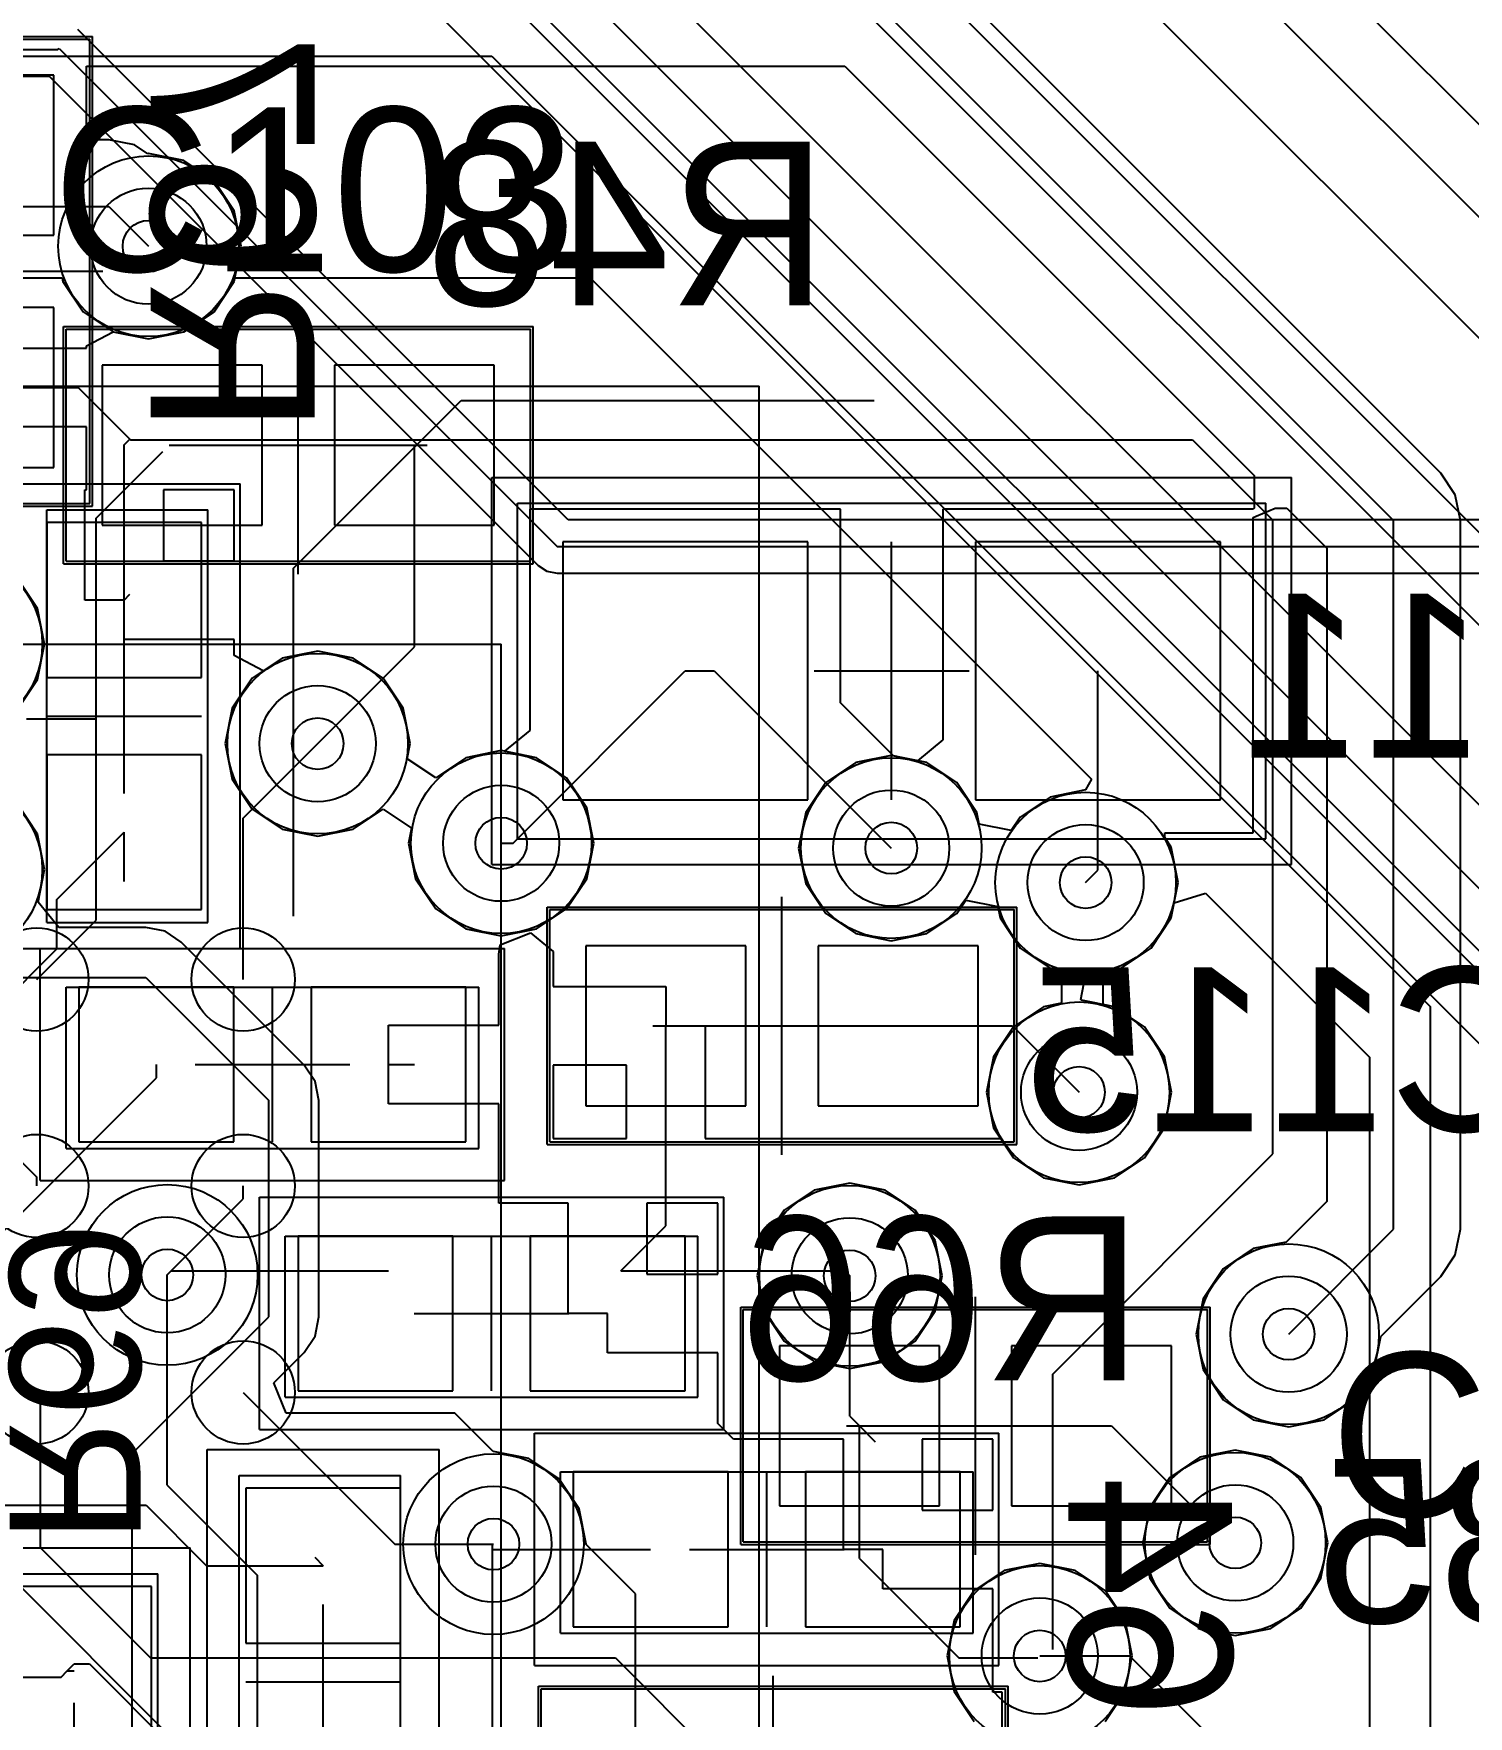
# Model space of a CAD drawing. Extents: x 28 to 300, y 18 to 330.
# Drawn here: x 184.2 to 189.77, y 174.99 to 181.52 of the extents above; entities that cross this region are included whole.
import ezdxf

# ---------------------------------------------------------------- set-up
doc = ezdxf.new("R2010")
doc.units = 0
for name, color, linetype in [('BOTTOMLAYER', 5, 'CONTINUOUS'), ('BOTTOMOVERLAY', 54, 'CONTINUOUS'), ('BOTTOMPASTE', 16, 'CONTINUOUS'), ('BOTTOMSOLDER', 6, 'CONTINUOUS'), ('DRILLDRAWING', 1, 'CONTINUOUS'), ('INTERNALPLANE1', 76, 'CONTINUOUS'), ('INTERNALPLANE6', 136, 'CONTINUOUS'), ('MECHANICAL14', 56, 'CONTINUOUS'), ('MECHANICAL15', 56, 'CONTINUOUS'), ('MECHANICAL16', 56, 'CONTINUOUS'), ('MIDLAYER1', 16, 'CONTINUOUS'), ('MIDLAYER3', 90, 'CONTINUOUS'), ('MULTILAYER', 9, 'CONTINUOUS'), ('TOPLAYER', 1, 'CONTINUOUS'), ('TOPOVERLAY', 2, 'CONTINUOUS'), ('TOPPASTE', 8, 'CONTINUOUS'), ('TOPSOLDER', 216, 'CONTINUOUS'), ('VIAHOLELAYER', 16, 'CONTINUOUS')]:
    doc.layers.add(name, color=color, linetype=linetype)

msp = doc.modelspace()

# ---------------------------------------------------------------- linework, layer by layer
at = {"layer": 'BOTTOMLAYER'}
for p, q in [((187.2409, 182.9003), (192.574, 177.5672)), ((189.6585, 179.8119), (187.6392, 181.8312)), ((187.456, 181.6481), (189.4754, 179.6287)), ((184.2822, 181.354), (183.6622, 181.354)), ((184.2822, 180.734), (184.2822, 181.354)), ((184.4092, 181.1042), (184.4092, 181.3891)), ((184.4092, 181.3891), (187.3488, 181.3891)), ((187.3488, 181.3891), (188.9351, 179.8027)), ((184.4954, 181.1042), (184.4092, 181.1042)), ((184.5945, 181.0845), (184.4954, 181.1042)), ((184.6465, 181.0497), (184.5945, 181.0845)), ((184.6492, 181.0503), (184.6465, 181.0497)), ((184.7865, 181.023), (184.6492, 181.0503)), ((184.903, 180.9452), (184.7865, 181.023)), ((184.9808, 180.8287), (184.903, 180.9452)), ((183.9796, 180.8452), (184.4954, 180.8452)), ((184.4954, 180.8452), (184.6492, 180.6914)), ((185.0081, 180.6914), (184.9808, 180.8287)), ((183.6622, 180.734), (184.2822, 180.734)), ((184.9808, 180.5541), (185.0081, 180.6914)), ((184.903, 180.4376), (184.9808, 180.5541)), ((184.2822, 180.454), (183.6622, 180.454)), ((184.2822, 179.834), (184.2822, 180.454)), ((184.7865, 180.3598), (184.903, 180.4376)), ((184.4092, 180.305), (184.5119, 180.3598)), ((184.5119, 180.3598), (184.6492, 180.3325)), ((184.6492, 180.3325), (184.7865, 180.3598)), ((183.9719, 180.2964), (184.4092, 180.2964)), ((184.4092, 180.2964), (184.4092, 180.305)), ((183.9722, 180.144), (184.3765, 180.144)), ((184.3765, 180.144), (184.5767, 179.9438)), ((184.4092, 179.9916), (183.9719, 179.9916)), ((184.4092, 179.7473), (184.4092, 179.9916)), ((184.5546, 179.9216), (184.5767, 179.9438)), ((184.5546, 179.3202), (184.5546, 179.9216)), ((184.5767, 179.9438), (184.5793, 179.9412)), ((184.5793, 179.9412), (188.696, 179.9412)), ((188.696, 179.9412), (189.0078, 179.6294)), ((183.6622, 179.834), (184.2822, 179.834)), ((188.9351, 179.8027), (188.9351, 179.6758)), ((189.7147, 179.7278), (189.6585, 179.8119)), ((189.6585, 179.8119), (189.6585, 179.8119)), ((189.6585, 179.8119), (189.6585, 179.8119)), ((189.6585, 179.8119), (189.6585, 179.8119)), ((189.6585, 179.8119), (189.6585, 179.8119)), ((189.6585, 179.8119), (189.6585, 179.8119)), ((184.4022, 179.3199), (184.4022, 179.7473)), ((184.4022, 179.7473), (184.4092, 179.7473)), ((184.9816, 179.7472), (184.707, 179.7472)), ((184.707, 179.7472), (184.707, 179.4726)), ((184.9816, 179.4726), (184.9816, 179.7472)), ((189.7344, 179.6287), (189.7147, 179.7278)), ((187.3316, 179.6722), (186.1276, 179.6722)), ((186.1276, 179.6722), (186.1276, 178.8144)), ((187.3316, 178.9216), (187.3316, 179.6722)), ((188.9184, 179.6722), (187.7276, 179.6722)), ((187.7276, 179.6722), (187.7276, 178.7781)), ((188.9316, 179.6722), (188.9184, 179.6722)), ((188.9184, 179.6722), (188.9184, 179.6722)), ((188.9351, 179.6758), (188.9316, 179.6722)), ((188.9316, 179.6722), (188.9316, 179.6722)), ((188.9316, 179.6722), (188.9316, 179.6722)), ((188.9316, 179.6722), (188.9316, 179.6722)), ((188.9316, 179.6722), (188.9316, 179.6722)), ((188.9316, 179.6722), (188.9316, 179.6722)), ((188.9316, 179.6722), (188.9316, 179.6722)), ((188.9429, 179.645), (189.017, 179.6757)), ((189.017, 179.6757), (189.0621, 179.6757)), ((189.0621, 179.6757), (189.2164, 179.5215)), ((184.8546, 179.6202), (184.2546, 179.6202)), ((184.2546, 179.6202), (184.2546, 179.0202)), ((184.8546, 179.0202), (184.8546, 179.6202)), ((188.9316, 179.6404), (188.9429, 179.645)), ((188.9316, 178.4182), (188.9316, 179.6404)), ((188.9429, 179.645), (188.9429, 179.645)), ((189.0078, 177.1734), (189.0078, 179.6294)), ((189.4754, 177.5926), (189.4754, 179.6287)), ((189.7344, 177.5926), (189.7344, 179.6287)), ((187.2046, 179.5452), (186.2546, 179.5452)), ((186.2546, 179.5452), (186.2546, 178.5452)), ((187.2046, 178.5452), (187.2046, 179.5452)), ((188.8046, 179.5452), (187.8546, 179.5452)), ((187.8546, 179.5452), (187.8546, 178.5452)), ((188.8046, 178.5452), (188.8046, 179.5452)), ((184.707, 179.4726), (184.9816, 179.4726)), ((189.2164, 179.5215), (189.2164, 177.5936)), ((184.5546, 179.3202), (184.5767, 179.3423)), ((184.5543, 179.3199), (184.4022, 179.3199)), ((184.5543, 179.1678), (184.5543, 179.3199)), ((184.9816, 179.1678), (184.5543, 179.1678)), ((184.9816, 179.1055), (184.9816, 179.1678)), ((185.0936, 179.0457), (184.9816, 179.1055)), ((185.1676, 179.0951), (185.0936, 179.0457)), ((185.3049, 179.1224), (185.1676, 179.0951)), ((185.4422, 179.0951), (185.3049, 179.1224)), ((185.5587, 179.0173), (185.4422, 179.0951)), ((184.2546, 179.0202), (184.8546, 179.0202)), ((185.6365, 178.9008), (185.5587, 179.0173)), ((186.062, 178.3776), (186.7296, 179.0452)), ((186.7296, 179.0452), (186.8418, 179.0452)), ((186.8418, 179.0452), (187.5282, 178.3588)), ((188.3296, 178.2732), (188.3296, 179.0452)), ((185.6638, 178.7635), (185.6365, 178.9008)), ((187.5374, 178.7159), (187.3316, 178.9216)), ((186.1276, 178.8144), (186.0294, 178.7339)), ((185.6522, 178.705), (185.6638, 178.7635)), ((187.7276, 178.7781), (187.6294, 178.6976)), ((184.8546, 178.7202), (184.2546, 178.7202)), ((184.2546, 178.7202), (184.2546, 178.1202)), ((184.8546, 178.1202), (184.8546, 178.7202)), ((185.7624, 178.6314), (185.6522, 178.705)), ((185.8789, 178.7092), (185.7624, 178.6314)), ((186.0162, 178.7365), (185.8789, 178.7092)), ((186.0294, 178.7339), (186.0162, 178.7365)), ((187.6294, 178.6976), (187.5374, 178.7159)), ((186.2546, 178.5452), (187.2046, 178.5452)), ((187.8546, 178.5452), (188.8046, 178.5452)), ((184.2943, 178.1599), (184.5546, 178.4202)), ((184.5546, 178.2287), (184.5546, 178.4202)), ((188.5886, 178.3994), (188.5886, 178.4182)), ((188.5886, 178.4182), (188.9316, 178.4182)), ((186.0162, 178.3776), (186.062, 178.3776)), ((188.6132, 178.3625), (188.5886, 178.3994)), ((188.6405, 178.2252), (188.6132, 178.3625)), ((188.2816, 178.2252), (188.3296, 178.2732)), ((188.6132, 178.0879), (188.6405, 178.2252)), ((184.2943, 177.9683), (184.2943, 178.1599)), ((184.2546, 178.1202), (184.8546, 178.1202)), ((184.2943, 177.9683), (184.2943, 178.0967)), ((186.0116, 177.9842), (186.1297, 178.0308)), ((186.1297, 178.0308), (186.2176, 177.9587)), ((188.5354, 177.9714), (188.6132, 178.0879)), ((183.8366, 177.5107), (184.2943, 177.9683)), ((186.0066, 177.9472), (186.0116, 177.9842)), ((186.9646, 177.9802), (186.3446, 177.9802)), ((186.3446, 177.9802), (186.3446, 177.3602)), ((186.9646, 177.3602), (186.9646, 177.9802)), ((187.8646, 177.9802), (187.2446, 177.9802)), ((187.2446, 177.9802), (187.2446, 177.3602)), ((187.8646, 177.3602), (187.8646, 177.9802)), ((188.4189, 177.8936), (188.5354, 177.9714)), ((186.0066, 177.6726), (186.0066, 177.9472)), ((186.0066, 177.9472), (186.0066, 177.9472)), ((186.0066, 177.9472), (186.0066, 177.9472)), ((186.2176, 177.9587), (186.2176, 177.8226)), ((188.2628, 177.772), (188.2816, 177.8663)), ((188.2816, 177.8663), (188.4189, 177.8936)), ((184.3796, 177.8202), (184.3796, 177.2202)), ((184.9796, 177.8202), (184.3796, 177.8202)), ((184.9796, 177.2202), (184.9796, 177.8202)), ((185.2796, 177.8202), (185.2796, 177.2202)), ((185.8796, 177.8202), (185.2796, 177.8202)), ((185.8796, 177.2202), (185.8796, 177.8202)), ((186.2176, 177.8226), (186.6549, 177.8226)), ((186.6549, 177.8226), (186.6549, 177.6705)), ((188.2654, 177.7695), (188.2628, 177.772)), ((188.3935, 177.744), (188.2654, 177.7695)), ((188.51, 177.6662), (188.3935, 177.744)), ((185.5793, 177.3678), (185.5793, 177.6726)), ((185.5793, 177.6726), (186.0066, 177.6726)), ((186.6546, 176.8952), (186.6546, 177.6702)), ((186.6549, 177.6705), (186.807, 177.6705)), ((186.807, 177.6705), (186.807, 177.2332)), ((187.5546, 177.6702), (187.9984, 177.6702)), ((187.9984, 177.6702), (188.2562, 177.4124)), ((188.5878, 177.5497), (188.51, 177.6662)), ((189.2164, 177.5936), (189.2162, 177.5926)), ((189.2162, 177.5926), (189.2162, 176.9887)), ((189.4752, 176.8814), (189.4752, 177.5926)), ((189.7342, 177.5916), (189.7344, 177.5926)), ((189.7342, 176.8814), (189.7342, 177.5916)), ((184.6796, 177.468), (184.6796, 177.5202)), ((185.5796, 177.5202), (185.6796, 177.5202)), ((186.5022, 177.5178), (186.2176, 177.5178)), ((186.2176, 177.5178), (186.2176, 177.2332)), ((186.5022, 177.2332), (186.5022, 177.5178)), ((188.6151, 177.4124), (188.5878, 177.5497)), ((183.8112, 176.5996), (184.6796, 177.468)), ((188.5878, 177.2751), (188.6151, 177.4124)), ((186.0066, 177.3678), (185.5793, 177.3678)), ((186.0066, 177.0932), (186.0066, 177.3678)), ((186.3446, 177.3602), (186.9646, 177.3602)), ((187.2446, 177.3602), (187.8646, 177.3602)), ((188.51, 177.1586), (188.5878, 177.2751)), ((184.3796, 177.2202), (184.9796, 177.2202)), ((185.2796, 177.2202), (185.8796, 177.2202)), ((186.2176, 177.2332), (186.5022, 177.2332)), ((186.807, 177.2332), (187.0916, 177.2332)), ((187.0916, 177.2332), (187.0916, 177.2332)), ((187.0916, 177.2332), (187.0916, 177.2332)), ((187.0916, 177.2332), (187.0916, 177.2332)), ((187.0916, 177.2332), (187.1176, 177.2332)), ((187.1176, 177.2332), (187.1176, 177.2332)), ((187.1176, 177.2332), (187.9526, 177.2332)), ((187.9526, 177.2332), (188.0024, 177.1586)), ((188.0024, 177.1586), (188.1189, 177.0808)), ((188.1546, 176.3202), (189.0078, 177.1734)), ((188.3935, 177.0808), (188.51, 177.1586)), ((186.0066, 176.9824), (186.0066, 177.0932)), ((186.0066, 177.0932), (186.0066, 177.0932)), ((186.0066, 177.0932), (186.0066, 177.0932)), ((188.1189, 177.0808), (188.2562, 177.0535)), ((188.2562, 177.0535), (188.3935, 177.0808)), ((186.0456, 176.9824), (186.0066, 176.9824)), ((186.2764, 176.9824), (186.0456, 176.9824)), ((186.0456, 176.9824), (186.0456, 176.9824)), ((186.0456, 176.9824), (186.0456, 176.9824)), ((186.0456, 176.9824), (186.0456, 176.9824)), ((186.0456, 176.9824), (186.0456, 176.9824)), ((186.2764, 176.5551), (186.2764, 176.9824)), ((186.8558, 176.9824), (186.5812, 176.9824)), ((186.5812, 176.9824), (186.5812, 176.7078)), ((186.8558, 176.7078), (186.8558, 176.9824)), ((189.2162, 176.9887), (189.0596, 176.8321)), ((185.2288, 176.8554), (185.2288, 176.2554)), ((185.8288, 176.8554), (185.2288, 176.8554)), ((185.8288, 176.2554), (185.8288, 176.8554)), ((186.1288, 176.8554), (186.1288, 176.2554)), ((186.7288, 176.8554), (186.1288, 176.8554)), ((186.4796, 176.7202), (186.6546, 176.8952)), ((186.7288, 176.2554), (186.7288, 176.8554)), ((189.0688, 176.475), (189.4752, 176.8814)), ((189.7145, 176.7823), (189.7342, 176.8814)), ((189.7342, 176.8814), (189.7342, 176.8814)), ((189.7342, 176.8814), (189.7342, 176.8814)), ((189.7342, 176.8814), (189.7342, 176.8814)), ((189.7342, 176.8814), (189.7342, 176.8814)), ((189.7342, 176.8814), (189.7342, 176.8814)), ((189.7342, 176.8814), (189.7342, 176.8814)), ((189.7342, 176.8814), (189.7342, 176.8814)), ((189.7342, 176.8814), (189.7342, 176.8814)), ((189.7342, 176.8814), (189.7342, 176.8814)), ((189.7342, 176.8814), (189.7342, 176.8814)), ((189.7342, 176.8814), (189.7342, 176.8814)), ((189.7342, 176.8814), (189.7342, 176.8814)), ((189.7342, 176.8814), (189.7342, 176.8814)), ((189.7342, 176.8814), (189.7342, 176.8814)), ((189.7342, 176.8814), (189.7342, 176.8814)), ((189.7342, 176.8814), (189.7342, 176.8814)), ((189.7342, 176.8814), (189.7342, 176.8814)), ((189.7342, 176.8814), (189.7342, 176.8814)), ((189.7342, 176.8814), (189.7342, 176.8814)), ((189.7342, 176.8814), (189.7342, 176.8814)), ((189.7342, 176.8814), (189.7342, 176.8814)), ((189.7342, 176.8814), (189.7342, 176.8814)), ((189.7342, 176.8814), (189.7342, 176.8814)), ((189.7342, 176.8814), (189.7342, 176.8814)), ((189.7342, 176.8814), (189.7342, 176.8814)), ((189.7342, 176.8814), (189.7342, 176.8814)), ((189.7342, 176.8814), (189.7342, 176.8814)), ((189.7342, 176.8814), (189.7342, 176.8814)), ((189.7342, 176.8814), (189.7342, 176.8814)), ((189.7342, 176.8814), (189.7342, 176.8814)), ((189.7342, 176.8814), (189.7342, 176.8814)), ((189.7342, 176.8814), (189.7342, 176.8814)), ((189.7342, 176.8814), (189.7342, 176.8814)), ((189.7342, 176.8814), (189.7342, 176.8814)), ((188.9315, 176.8066), (188.815, 176.7288)), ((189.0596, 176.8321), (188.9315, 176.8066)), ((188.815, 176.7288), (188.7372, 176.6123)), ((189.6583, 176.6983), (189.7145, 176.7823)), ((184.7372, 176.7202), (185.5288, 176.7202)), ((185.5288, 176.7202), (185.5796, 176.7202)), ((186.4796, 176.7202), (187.3482, 176.7202)), ((186.5812, 176.7078), (186.8558, 176.7078)), ((187.3482, 176.7202), (187.3672, 176.7012)), ((189.4259, 176.4658), (189.6583, 176.6983)), ((188.7372, 176.6123), (188.7099, 176.475)), ((186.4285, 176.5551), (186.2764, 176.5551)), ((186.4285, 176.403), (186.4285, 176.5551)), ((188.7099, 176.475), (188.7372, 176.3377)), ((189.4004, 176.3377), (189.4259, 176.4658)), ((186.8558, 176.403), (186.4285, 176.403)), ((186.8558, 176.1578), (186.8558, 176.403)), ((188.7372, 176.3377), (188.815, 176.2212)), ((189.3226, 176.2212), (189.4004, 176.3377)), ((188.1546, 175.2534), (188.1546, 176.3202)), ((185.2288, 176.2554), (185.8288, 176.2554)), ((186.1288, 176.2554), (186.7288, 176.2554)), ((188.815, 176.2212), (188.9315, 176.1434)), ((189.2061, 176.1434), (189.3226, 176.2212)), ((186.8558, 176.1284), (186.8558, 176.1578)), ((186.8558, 176.1578), (186.8558, 176.1578)), ((186.8558, 176.1578), (186.8558, 176.1578)), ((186.8558, 176.1578), (186.8558, 176.1578)), ((186.8558, 176.1578), (186.8558, 176.1578)), ((186.8558, 176.1578), (186.8558, 176.1578)), ((188.9315, 176.1434), (189.0688, 176.1161)), ((189.0688, 176.1161), (189.2061, 176.1434)), ((186.9162, 176.068), (186.8558, 176.1284)), ((186.9788, 176.068), (186.9162, 176.068)), ((187.0226, 176.068), (186.9788, 176.068)), ((186.9788, 176.068), (186.9788, 176.068)), ((186.9788, 176.068), (186.9788, 176.068)), ((187.0456, 176.068), (187.0226, 176.068)), ((187.0686, 176.068), (187.0456, 176.068)), ((187.1124, 176.068), (187.0686, 176.068)), ((187.3432, 176.068), (187.1124, 176.068)), ((187.1124, 176.068), (187.1124, 176.068)), ((187.1124, 176.068), (187.1124, 176.068)), ((187.1124, 176.068), (187.1124, 176.068)), ((187.1124, 176.068), (187.1124, 176.068)), ((187.3432, 175.6407), (187.3432, 176.068)), ((187.9226, 176.068), (187.648, 176.068)), ((187.648, 176.068), (187.648, 175.7934)), ((187.9226, 175.7934), (187.9226, 176.068)), ((188.8617, 176.0253), (188.7244, 175.998)), ((188.999, 175.998), (188.8617, 176.0253)), ((186.2956, 175.941), (186.2956, 175.341)), ((186.8956, 175.941), (186.2956, 175.941)), ((186.8956, 175.341), (186.8956, 175.941)), ((187.1956, 175.941), (187.1956, 175.341)), ((187.7956, 175.941), (187.1956, 175.941)), ((187.7956, 175.341), (187.7956, 175.941)), ((188.7244, 175.998), (188.6079, 175.9202)), ((189.1155, 175.9202), (188.999, 175.998)), ((185.626, 175.8779), (185.026, 175.8779)), ((185.026, 175.8779), (185.026, 175.2779)), ((185.626, 175.2779), (185.626, 175.8779)), ((188.6079, 175.9202), (188.5301, 175.8037)), ((189.1933, 175.8037), (189.1155, 175.9202)), ((183.8366, 175.8122), (184.6402, 175.8122)), ((184.6402, 175.8122), (184.8745, 175.5779)), ((187.648, 175.7934), (187.9226, 175.7934)), ((188.5301, 175.8037), (188.5028, 175.6664)), ((189.2206, 175.6664), (189.1933, 175.8037)), ((185.9864, 175.641), (186.5956, 175.641)), ((187.4953, 175.6407), (187.3432, 175.6407)), ((187.4953, 175.4886), (187.4953, 175.6407)), ((188.5028, 175.6664), (188.5301, 175.5291)), ((189.1933, 175.5291), (189.2206, 175.6664)), ((184.8745, 175.5779), (185.326, 175.5779)), ((185.2934, 175.6105), (185.326, 175.5779)), ((184.6608, 175.4969), (184.0608, 175.4969)), ((184.6608, 174.8969), (184.6608, 175.4969)), ((187.9226, 175.4886), (187.4953, 175.4886)), ((187.9226, 175.214), (187.9226, 175.4886)), ((188.5301, 175.5291), (188.6079, 175.4126)), ((189.1155, 175.4126), (189.1933, 175.5291)), ((188.6079, 175.4126), (188.7244, 175.3348)), ((188.999, 175.3348), (189.1155, 175.4126)), ((186.2956, 175.341), (186.8956, 175.341)), ((187.1956, 175.341), (187.7956, 175.341)), ((188.7244, 175.3348), (188.8617, 175.3075)), ((188.8617, 175.3075), (188.999, 175.3348)), ((185.026, 175.2779), (185.626, 175.2779)), ((184.31, 175.1461), (184.3341, 175.1702)), ((184.3341, 175.1702), (184.3608, 175.1969)), ((184.3341, 175.1702), (184.3608, 175.1702)), ((184.3608, 175.1969), (184.42, 175.1969)), ((184.42, 175.1969), (184.743, 174.8739)), ((187.9226, 175.0874), (187.9226, 175.214)), ((187.9226, 175.214), (187.9226, 175.214)), ((183.3956, 175.1461), (184.31, 175.1461)), ((187.958, 175.0874), (187.9226, 175.0874)), ((187.958, 174.2134), (187.958, 175.0874))]:
    msp.add_line(p, q, dxfattribs=at)
for centre in [(184.6492, 180.6914), (185.3049, 178.7635), (186.0162, 178.3776), (187.5282, 178.3588), (188.2816, 178.2252), (188.2562, 177.4124), (184.7219, 176.7049), (187.3672, 176.7012), (189.0688, 176.475), (185.9864, 175.6613), (188.8617, 175.6664), (188.1038, 175.228)]:
    msp.add_circle(centre, 0.225, dxfattribs=at)
at = {"layer": 'BOTTOMOVERLAY'}
for p, q in [((185.2116, 179.4438), (185.8616, 180.0938)), ((185.8616, 180.0938), (187.4616, 180.0938)), ((187.5296, 178.5452), (187.5296, 179.5452)), ((185.2116, 178.0946), (185.2116, 179.4438))]:
    msp.add_line(p, q, dxfattribs=at)
at = {"layer": 'BOTTOMPASTE'}
for p, q in [((184.2822, 181.354), (183.6622, 181.354)), ((184.2822, 180.734), (184.2822, 181.354)), ((183.6622, 180.734), (184.2822, 180.734)), ((184.2822, 180.454), (183.6622, 180.454)), ((184.2822, 179.834), (184.2822, 180.454)), ((183.6622, 179.834), (184.2822, 179.834)), ((184.8546, 179.6202), (184.2546, 179.6202)), ((184.2546, 179.6202), (184.2546, 179.0202)), ((184.8546, 179.0202), (184.8546, 179.6202)), ((187.2046, 179.5452), (186.2546, 179.5452)), ((186.2546, 179.5452), (186.2546, 178.5452)), ((187.2046, 178.5452), (187.2046, 179.5452)), ((188.8046, 179.5452), (187.8546, 179.5452)), ((187.8546, 179.5452), (187.8546, 178.5452)), ((188.8046, 178.5452), (188.8046, 179.5452)), ((184.2546, 179.0202), (184.8546, 179.0202)), ((184.8546, 178.7202), (184.2546, 178.7202)), ((184.2546, 178.7202), (184.2546, 178.1202)), ((184.8546, 178.1202), (184.8546, 178.7202)), ((186.2546, 178.5452), (187.2046, 178.5452)), ((187.8546, 178.5452), (188.8046, 178.5452)), ((184.2546, 178.1202), (184.8546, 178.1202)), ((186.9646, 177.9802), (186.3446, 177.9802)), ((186.3446, 177.9802), (186.3446, 177.3602)), ((186.9646, 177.3602), (186.9646, 177.9802)), ((187.8646, 177.9802), (187.2446, 177.9802)), ((187.2446, 177.9802), (187.2446, 177.3602)), ((187.8646, 177.3602), (187.8646, 177.9802)), ((184.3796, 177.8202), (184.3796, 177.2202)), ((184.9796, 177.8202), (184.3796, 177.8202)), ((184.9796, 177.2202), (184.9796, 177.8202)), ((185.2796, 177.8202), (185.2796, 177.2202)), ((185.8796, 177.8202), (185.2796, 177.8202)), ((185.8796, 177.2202), (185.8796, 177.8202)), ((186.3446, 177.3602), (186.9646, 177.3602)), ((187.2446, 177.3602), (187.8646, 177.3602)), ((184.3796, 177.2202), (184.9796, 177.2202)), ((185.2796, 177.2202), (185.8796, 177.2202)), ((185.2288, 176.8554), (185.2288, 176.2554)), ((185.8288, 176.8554), (185.2288, 176.8554)), ((185.8288, 176.2554), (185.8288, 176.8554)), ((186.1288, 176.8554), (186.1288, 176.2554)), ((186.7288, 176.8554), (186.1288, 176.8554)), ((186.7288, 176.2554), (186.7288, 176.8554)), ((185.2288, 176.2554), (185.8288, 176.2554)), ((186.1288, 176.2554), (186.7288, 176.2554)), ((186.2956, 175.941), (186.2956, 175.341)), ((186.8956, 175.941), (186.2956, 175.941)), ((186.8956, 175.341), (186.8956, 175.941)), ((187.1956, 175.941), (187.1956, 175.341)), ((187.7956, 175.941), (187.1956, 175.941)), ((187.7956, 175.341), (187.7956, 175.941)), ((185.626, 175.8779), (185.026, 175.8779)), ((185.026, 175.8779), (185.026, 175.2779)), ((185.626, 175.2779), (185.626, 175.8779)), ((184.6608, 175.4969), (184.0608, 175.4969)), ((184.6608, 174.8969), (184.6608, 175.4969)), ((186.2956, 175.341), (186.8956, 175.341)), ((187.1956, 175.341), (187.7956, 175.341)), ((185.026, 175.2779), (185.626, 175.2779))]:
    msp.add_line(p, q, dxfattribs=at)
at = {"layer": 'BOTTOMSOLDER'}
for p, q in [((184.2822, 181.354), (183.6622, 181.354)), ((184.2822, 180.734), (184.2822, 181.354)), ((183.6622, 180.734), (184.2822, 180.734)), ((184.2822, 180.454), (183.6622, 180.454)), ((184.2822, 179.834), (184.2822, 180.454)), ((183.6622, 179.834), (184.2822, 179.834)), ((184.8546, 179.6202), (184.2546, 179.6202)), ((184.2546, 179.6202), (184.2546, 179.0202)), ((184.8546, 179.0202), (184.8546, 179.6202)), ((187.2046, 179.5452), (186.2546, 179.5452)), ((186.2546, 179.5452), (186.2546, 178.5452)), ((187.2046, 178.5452), (187.2046, 179.5452)), ((188.8046, 179.5452), (187.8546, 179.5452)), ((187.8546, 179.5452), (187.8546, 178.5452)), ((188.8046, 178.5452), (188.8046, 179.5452)), ((184.2546, 179.0202), (184.8546, 179.0202)), ((184.8546, 178.7202), (184.2546, 178.7202)), ((184.2546, 178.7202), (184.2546, 178.1202)), ((184.8546, 178.1202), (184.8546, 178.7202)), ((186.2546, 178.5452), (187.2046, 178.5452)), ((187.8546, 178.5452), (188.8046, 178.5452)), ((184.2546, 178.1202), (184.8546, 178.1202)), ((186.9646, 177.9802), (186.3446, 177.9802)), ((186.3446, 177.9802), (186.3446, 177.3602)), ((186.9646, 177.3602), (186.9646, 177.9802)), ((187.8646, 177.9802), (187.2446, 177.9802)), ((187.2446, 177.9802), (187.2446, 177.3602)), ((187.8646, 177.3602), (187.8646, 177.9802)), ((184.3796, 177.8202), (184.3796, 177.2202)), ((184.9796, 177.8202), (184.3796, 177.8202)), ((184.9796, 177.2202), (184.9796, 177.8202)), ((185.2796, 177.8202), (185.2796, 177.2202)), ((185.8796, 177.8202), (185.2796, 177.8202)), ((185.8796, 177.2202), (185.8796, 177.8202)), ((186.3446, 177.3602), (186.9646, 177.3602)), ((187.2446, 177.3602), (187.8646, 177.3602)), ((184.3796, 177.2202), (184.9796, 177.2202)), ((185.2796, 177.2202), (185.8796, 177.2202)), ((185.2288, 176.8554), (185.2288, 176.2554)), ((185.8288, 176.8554), (185.2288, 176.8554)), ((185.8288, 176.2554), (185.8288, 176.8554)), ((186.1288, 176.8554), (186.1288, 176.2554)), ((186.7288, 176.8554), (186.1288, 176.8554)), ((186.7288, 176.2554), (186.7288, 176.8554)), ((185.2288, 176.2554), (185.8288, 176.2554)), ((186.1288, 176.2554), (186.7288, 176.2554)), ((186.2956, 175.941), (186.2956, 175.341)), ((186.8956, 175.941), (186.2956, 175.941)), ((186.8956, 175.341), (186.8956, 175.941)), ((187.1956, 175.941), (187.1956, 175.341)), ((187.7956, 175.941), (187.1956, 175.941)), ((187.7956, 175.341), (187.7956, 175.941)), ((185.626, 175.8779), (185.026, 175.8779)), ((185.026, 175.8779), (185.026, 175.2779)), ((185.626, 175.2779), (185.626, 175.8779)), ((184.6608, 175.4969), (184.0608, 175.4969)), ((184.6608, 174.8969), (184.6608, 175.4969)), ((186.2956, 175.341), (186.8956, 175.341)), ((187.1956, 175.341), (187.7956, 175.341)), ((185.026, 175.2779), (185.626, 175.2779))]:
    msp.add_line(p, q, dxfattribs=at)
at = {"layer": 'DRILLDRAWING'}
for centre in [(184.6492, 180.6914), (185.3049, 178.7635), (186.0162, 178.3776), (187.5282, 178.3588), (188.2816, 178.2252), (188.2562, 177.4124), (184.7219, 176.7049), (187.3672, 176.7012), (189.0688, 176.475), (185.9864, 175.6613), (188.8617, 175.6664), (188.1038, 175.228)]:
    msp.add_circle(centre, 0.1, dxfattribs=at)
at = {"layer": 'INTERNALPLANE1'}
for p, q in [((186.2757, 179.6308), (184.3757, 181.5309)), ((169.6632, 181.4534), (184.2982, 181.4534)), ((184.2982, 181.4534), (184.3024, 181.4576)), ((184.3024, 181.4576), (186.2328, 179.5272)), ((169.7061, 181.3498), (184.2637, 181.3498)), ((184.2637, 181.3498), (186.1595, 179.454)), ((192.0551, 179.6308), (186.2757, 179.6308)), ((186.2328, 179.5272), (192.0956, 179.5272)), ((186.1595, 179.454), (186.1595, 179.4539)), ((186.1595, 179.4539), (186.1932, 179.4315)), ((186.1932, 179.4315), (186.2328, 179.4236)), ((186.2328, 179.4236), (192.0956, 179.4236))]:
    msp.add_line(p, q, dxfattribs=at)
for centre in [(184.6492, 180.6914), (185.3049, 178.7635), (183.8874, 178.276), (188.2816, 178.2252), (188.2562, 177.4124), (184.7219, 176.7049), (187.3672, 176.7012), (189.0688, 176.475), (185.9864, 175.6613), (188.8617, 175.6664), (188.1038, 175.228)]:
    msp.add_circle(centre, 0.35, dxfattribs=at)
at = {"layer": 'INTERNALPLANE6'}
for centre in [(183.8874, 179.1494), (186.0162, 178.3776), (187.5282, 178.3588), (184.7219, 176.7049), (187.3672, 176.7012), (189.0688, 176.475), (185.9864, 175.6613), (188.1038, 175.228)]:
    msp.add_circle(centre, 0.35, dxfattribs=at)
at = {"layer": 'MECHANICAL14'}
for p, q in [((183.5222, 181.494), (184.4222, 181.494)), ((184.4222, 179.694), (184.4222, 181.494)), ((184.3296, 179.4702), (184.3296, 180.3702)), ((184.3296, 180.3702), (186.1296, 180.3702)), ((186.1296, 179.4702), (186.1296, 180.3702)), ((183.5222, 179.694), (184.4222, 179.694)), ((184.2546, 178.0702), (184.2546, 179.6702)), ((184.2546, 179.6702), (184.8796, 179.6702)), ((184.8796, 178.0702), (184.8796, 179.6702)), ((186.0796, 179.6952), (188.9796, 179.6952)), ((186.0796, 178.3952), (186.0796, 179.6952)), ((188.9796, 178.3952), (188.9796, 179.6952)), ((184.3296, 179.4702), (186.1296, 179.4702)), ((172.0162, 179.1494), (186.0162, 179.1494)), ((186.0162, 170.1494), (186.0162, 179.1494)), ((186.0796, 178.3952), (188.9796, 178.3952)), ((186.2046, 178.1202), (188.0046, 178.1202)), ((186.2046, 177.2202), (186.2046, 178.1202)), ((188.0046, 177.2202), (188.0046, 178.1202)), ((184.2546, 178.0702), (184.8796, 178.0702)), ((184.3296, 177.1952), (184.3296, 177.8202)), ((184.3296, 177.8202), (185.9296, 177.8202)), ((185.9296, 177.1952), (185.9296, 177.8202)), ((184.3296, 177.1952), (185.9296, 177.1952)), ((186.2046, 177.2202), (188.0046, 177.2202)), ((185.1788, 176.2304), (185.1788, 176.8554)), ((185.1788, 176.8554), (186.7788, 176.8554)), ((186.7788, 176.2304), (186.7788, 176.8554)), ((186.9546, 175.6702), (186.9546, 176.5702)), ((186.9546, 176.5702), (188.7546, 176.5702)), ((188.7546, 175.6702), (188.7546, 176.5702)), ((185.1788, 176.2304), (186.7788, 176.2304)), ((186.2456, 175.316), (186.2456, 175.941)), ((186.2456, 175.941), (187.8456, 175.941)), ((187.8456, 175.316), (187.8456, 175.941)), ((185.001, 175.9279), (185.626, 175.9279)), ((185.001, 174.3279), (185.001, 175.9279)), ((185.626, 174.3279), (185.626, 175.9279)), ((186.9546, 175.6702), (188.7546, 175.6702)), ((184.0608, 175.5469), (184.6858, 175.5469)), ((184.6858, 173.9469), (184.6858, 175.5469)), ((186.2456, 175.316), (187.8456, 175.316)), ((186.171, 175.1004), (187.971, 175.1004)), ((186.171, 174.2004), (186.171, 175.1004)), ((187.971, 174.2004), (187.971, 175.1004))]:
    msp.add_line(p, q, dxfattribs=at)
at = {"layer": 'MECHANICAL15'}
for p, q in [((183.5122, 181.504), (184.4322, 181.504)), ((184.4322, 179.684), (184.4322, 181.504)), ((183.4722, 180.594), (184.4722, 180.594)), ((171.0162, 180.1494), (187.0162, 180.1494)), ((187.0162, 169.1494), (187.0162, 180.1494)), ((184.1046, 179.7702), (185.0046, 179.7702)), ((185.0046, 177.9702), (185.0046, 179.7702)), ((183.5122, 179.684), (184.4322, 179.684)), ((184.5546, 178.5702), (184.5546, 179.1702)), ((184.2546, 178.8702), (184.8546, 178.8702)), ((187.1046, 177.1702), (187.1046, 178.1702)), ((186.1946, 178.1302), (188.0146, 178.1302)), ((186.1946, 177.2102), (186.1946, 178.1302)), ((188.0146, 177.2102), (188.0146, 178.1302)), ((184.1046, 177.9702), (185.0046, 177.9702)), ((184.2296, 177.0702), (184.2296, 177.9702)), ((184.2296, 177.9702), (186.0296, 177.9702)), ((186.0296, 177.0702), (186.0296, 177.9702)), ((185.1296, 177.2202), (185.1296, 177.8202)), ((186.6046, 177.6702), (187.6046, 177.6702)), ((184.8296, 177.5202), (185.4296, 177.5202)), ((186.1946, 177.2102), (188.0146, 177.2102)), ((184.2296, 177.0702), (186.0296, 177.0702)), ((185.0788, 176.1054), (185.0788, 177.0054)), ((185.0788, 177.0054), (186.8788, 177.0054)), ((186.8788, 176.1054), (186.8788, 177.0054)), ((185.9788, 176.2554), (185.9788, 176.8554)), ((187.8546, 175.6202), (187.8546, 176.6202)), ((185.6788, 176.5554), (186.2788, 176.5554)), ((186.9446, 175.6602), (186.9446, 176.5802)), ((186.9446, 176.5802), (188.7646, 176.5802)), ((188.7646, 175.6602), (188.7646, 176.5802)), ((185.0788, 176.1054), (186.8788, 176.1054)), ((186.1456, 175.191), (186.1456, 176.091)), ((186.1456, 176.091), (187.9456, 176.091)), ((187.3546, 176.1202), (188.3546, 176.1202)), ((187.9456, 175.191), (187.9456, 176.091)), ((184.876, 176.0279), (185.776, 176.0279)), ((184.876, 174.2279), (184.876, 176.0279)), ((185.776, 174.2279), (185.776, 176.0279)), ((187.0456, 175.341), (187.0456, 175.941)), ((186.7456, 175.641), (187.3456, 175.641)), ((186.9446, 175.6602), (188.7646, 175.6602)), ((185.326, 174.8279), (185.326, 175.4279)), ((186.1456, 175.191), (187.9456, 175.191)), ((185.026, 175.1279), (185.626, 175.1279))]:
    msp.add_line(p, q, dxfattribs=at)
at = {"layer": 'MECHANICAL16'}
for p, q in [((184.3196, 179.4602), (184.3196, 180.3802)), ((184.3196, 180.3802), (186.1396, 180.3802)), ((185.2296, 179.4202), (185.2296, 180.4202)), ((186.1396, 179.4602), (186.1396, 180.3802)), ((184.7296, 179.9202), (185.7296, 179.9202)), ((185.9796, 178.2952), (185.9796, 179.7952)), ((185.9796, 179.7952), (189.0796, 179.7952)), ((189.0796, 178.2952), (189.0796, 179.7952)), ((184.3196, 179.4602), (186.1396, 179.4602)), ((187.5296, 178.7452), (187.5296, 179.3452)), ((187.2296, 179.0452), (187.8296, 179.0452)), ((185.9796, 178.2952), (189.0796, 178.2952)), ((183.9108, 175.6469), (184.8108, 175.6469)), ((184.8108, 173.8469), (184.8108, 175.6469)), ((186.161, 175.1104), (187.981, 175.1104)), ((186.161, 174.1904), (186.161, 175.1104)), ((187.071, 174.1504), (187.071, 175.1504)), ((187.981, 174.1904), (187.981, 175.1104)), ((184.3608, 174.4469), (184.3608, 175.0469))]:
    msp.add_line(p, q, dxfattribs=at)
at = {"layer": 'MIDLAYER1'}
for p, q in [((187.2968, 183.6727), (192.5523, 178.4172)), ((187.1916, 183.4187), (192.2983, 178.312)), ((186.6311, 182.757), (191.4042, 177.9839)), ((186.5259, 182.503), (191.1502, 177.8787)), ((186.0846, 181.682), (190.4583, 177.3083)), ((169.363, 181.428), (185.9794, 181.428)), ((185.9794, 181.428), (190.2043, 177.2031)), ((182.4114, 180.5688), (184.3147, 180.5688)), ((184.3147, 180.5688), (184.3176, 180.5541)), ((184.9808, 180.5541), (184.9837, 180.5688)), ((184.9837, 180.5688), (186.3616, 180.5688)), ((186.3616, 180.5688), (188.3041, 178.6263)), ((184.3176, 180.5541), (184.3954, 180.4376)), ((184.903, 180.4376), (184.9808, 180.5541)), ((184.3954, 180.4376), (184.5119, 180.3598)), ((184.7865, 180.3598), (184.903, 180.4376)), ((184.5119, 180.3598), (184.6492, 180.3325)), ((184.6492, 180.3325), (184.7865, 180.3598)), ((184.219, 179.2867), (184.1412, 179.4032)), ((184.2463, 179.1494), (184.219, 179.2867)), ((184.219, 179.0121), (184.2463, 179.1494)), ((185.1676, 179.0951), (185.0511, 179.0173)), ((185.3049, 179.1224), (185.1676, 179.0951)), ((185.4422, 179.0951), (185.3049, 179.1224)), ((185.5587, 179.0173), (185.4422, 179.0951)), ((184.1412, 178.8956), (184.219, 179.0121)), ((185.0511, 179.0173), (184.9733, 178.9008)), ((185.6365, 178.9008), (185.5587, 179.0173)), ((184.9733, 178.9008), (184.946, 178.7635)), ((185.6638, 178.7635), (185.6365, 178.9008)), ((184.946, 178.7635), (184.9733, 178.6262)), ((185.6522, 178.705), (185.6638, 178.7635)), ((185.7624, 178.6314), (185.6522, 178.705)), ((185.8789, 178.7092), (185.7624, 178.6314)), ((186.0162, 178.7365), (185.8789, 178.7092)), ((186.1535, 178.7092), (186.0162, 178.7365)), ((186.27, 178.6314), (186.1535, 178.7092)), ((187.3909, 178.6904), (187.2744, 178.6126)), ((187.5282, 178.7177), (187.3909, 178.6904)), ((187.6655, 178.6904), (187.5282, 178.7177)), ((187.782, 178.6126), (187.6655, 178.6904)), ((184.9733, 178.6262), (185.0511, 178.5097)), ((186.3478, 178.5149), (186.27, 178.6314)), ((187.2744, 178.6126), (187.1966, 178.4961)), ((187.8598, 178.4961), (187.782, 178.6126)), ((188.3041, 178.6263), (188.2816, 178.5841)), ((188.1443, 178.5568), (188.0278, 178.479)), ((188.2816, 178.5841), (188.1443, 178.5568)), ((184.219, 178.4133), (184.1412, 178.5298)), ((185.0511, 178.5097), (185.1676, 178.4319)), ((185.4422, 178.4319), (185.5587, 178.5097)), ((185.5587, 178.5097), (185.6689, 178.4361)), ((186.3751, 178.3776), (186.3478, 178.5149)), ((187.1966, 178.4961), (187.1693, 178.3588)), ((187.8686, 178.4519), (187.8598, 178.4961)), ((185.1676, 178.4319), (185.3049, 178.4046)), ((185.3049, 178.4046), (185.4422, 178.4319)), ((185.6689, 178.4361), (185.6573, 178.3776)), ((187.9931, 178.4271), (187.8686, 178.4519)), ((188.0278, 178.479), (187.9931, 178.4271)), ((184.2463, 178.276), (184.219, 178.4133)), ((185.6573, 178.3776), (185.6846, 178.2403)), ((186.3478, 178.2403), (186.3751, 178.3776)), ((187.1693, 178.3588), (187.1966, 178.2215)), ((184.2211, 178.1493), (184.2463, 178.276)), ((185.6846, 178.2403), (185.7624, 178.1238)), ((186.27, 178.1238), (186.3478, 178.2403)), ((187.1966, 178.2215), (187.2744, 178.105)), ((187.782, 178.105), (187.8167, 178.1569)), ((187.8167, 178.1569), (187.9412, 178.1321)), ((188.6249, 178.1471), (188.7465, 178.1839)), ((188.7465, 178.1839), (189.3824, 177.548)), ((184.3017, 178.0511), (184.2211, 178.1493)), ((185.7624, 178.1238), (185.8789, 178.046)), ((186.1535, 178.046), (186.27, 178.1238)), ((187.2744, 178.105), (187.3909, 178.0272)), ((187.6655, 178.0272), (187.782, 178.105)), ((187.9412, 178.1321), (187.95, 178.0879)), ((188.6132, 178.0879), (188.6249, 178.1471)), ((184.6389, 178.0511), (184.3017, 178.0511)), ((184.7132, 178.0363), (184.6389, 178.0511)), ((184.7762, 177.9942), (184.7132, 178.0363)), ((185.8789, 178.046), (186.0162, 178.0187)), ((186.0162, 178.0187), (186.1535, 178.046)), ((187.3909, 178.0272), (187.5282, 177.9999)), ((187.5282, 177.9999), (187.6655, 178.0272)), ((187.95, 178.0879), (188.0278, 177.9714)), ((188.5354, 177.9714), (188.6132, 178.0879)), ((185.2529, 177.5176), (184.7762, 177.9942)), ((188.0278, 177.9714), (188.1443, 177.8936)), ((188.4189, 177.8936), (188.5354, 177.9714)), ((180.8752, 177.8569), (184.6389, 177.8569)), ((184.6389, 177.8569), (185.1156, 177.3802)), ((188.1443, 177.8936), (188.1885, 177.8848)), ((188.1885, 177.8848), (188.1885, 177.7578)), ((188.3493, 177.8798), (188.4189, 177.8936)), ((188.3493, 177.7528), (188.3493, 177.8798)), ((188.1189, 177.744), (188.0024, 177.6662)), ((188.1885, 177.7578), (188.1189, 177.744)), ((188.3935, 177.744), (188.3493, 177.7528)), ((188.51, 177.6662), (188.3935, 177.744)), ((188.0024, 177.6662), (187.9246, 177.5497)), ((188.5878, 177.5497), (188.51, 177.6662)), ((185.2529, 177.5175), (185.2529, 177.5176)), ((185.295, 177.4545), (185.2529, 177.5175)), ((187.9246, 177.5497), (187.8973, 177.4124)), ((188.6151, 177.4124), (188.5878, 177.5497)), ((189.3824, 177.548), (189.3824, 173.9495)), ((185.3098, 177.3802), (185.295, 177.4545)), ((185.1156, 176.5418), (185.1156, 177.3802)), ((185.3098, 176.5418), (185.3098, 177.3802)), ((185.3098, 177.3802), (185.3098, 177.3802)), ((187.8973, 177.4124), (187.9246, 177.2751)), ((188.5878, 177.2751), (188.6151, 177.4124)), ((187.9246, 177.2751), (188.0024, 177.1586)), ((188.51, 177.1586), (188.5878, 177.2751)), ((188.0024, 177.1586), (188.1189, 177.0808)), ((188.3935, 177.0808), (188.51, 177.1586)), ((187.3672, 177.0601), (187.2299, 177.0328)), ((187.5045, 177.0328), (187.3672, 177.0601)), ((188.1189, 177.0808), (188.2562, 177.0535)), ((188.2562, 177.0535), (188.3935, 177.0808)), ((187.2299, 177.0328), (187.1134, 176.955)), ((187.621, 176.955), (187.5045, 177.0328)), ((187.1134, 176.955), (187.0356, 176.8385)), ((187.6988, 176.8385), (187.621, 176.955)), ((187.0356, 176.8385), (187.0083, 176.7012)), ((187.7261, 176.7012), (187.6988, 176.8385)), ((187.0083, 176.7012), (187.0356, 176.5639)), ((187.6988, 176.5639), (187.7261, 176.7012)), ((184.5859, 176.0121), (185.1156, 176.5418)), ((185.295, 176.4675), (185.3098, 176.5418)), ((185.3098, 176.5418), (185.3098, 176.5418)), ((187.0356, 176.5639), (187.1134, 176.4474)), ((187.621, 176.4474), (187.6988, 176.5639)), ((185.2529, 176.4045), (185.295, 176.4675)), ((185.1346, 176.2861), (185.2529, 176.4045)), ((185.2529, 176.4045), (185.2529, 176.4045)), ((187.1134, 176.4474), (187.2299, 176.3696)), ((187.5045, 176.3696), (187.621, 176.4474)), ((187.2299, 176.3696), (187.3672, 176.3423)), ((187.3672, 176.3423), (187.5045, 176.3696)), ((185.1832, 176.1688), (185.1346, 176.2861)), ((185.8366, 176.1688), (185.1832, 176.1688)), ((185.9854, 176.02), (185.8366, 176.1688)), ((184.5859, 173.3682), (184.5859, 176.0121)), ((185.9864, 176.0202), (185.9854, 176.02)), ((186.1238, 175.9929), (185.9864, 176.0202)), ((188.8617, 176.0253), (188.7244, 175.998)), ((188.999, 175.998), (188.8617, 176.0253)), ((186.2402, 175.9151), (186.1238, 175.9929)), ((188.7244, 175.998), (188.6079, 175.9202)), ((189.1155, 175.9202), (188.999, 175.998)), ((186.318, 175.7987), (186.2402, 175.9151)), ((188.6079, 175.9202), (188.5301, 175.8037)), ((189.1933, 175.8037), (189.1155, 175.9202)), ((186.3453, 175.6613), (186.318, 175.7987)), ((188.5301, 175.8037), (188.5028, 175.6664)), ((189.2206, 175.6664), (189.1933, 175.8037)), ((185.9829, 168.7917), (185.9829, 175.6578)), ((186.3451, 175.6603), (186.3453, 175.6613)), ((186.5366, 175.4688), (186.3451, 175.6603)), ((188.5028, 175.6664), (188.5301, 175.5291)), ((189.1933, 175.5291), (189.2206, 175.6664)), ((187.9665, 175.5596), (187.85, 175.4818)), ((188.1038, 175.5869), (187.9665, 175.5596)), ((188.2411, 175.5596), (188.1038, 175.5869)), ((188.3576, 175.4818), (188.2411, 175.5596)), ((188.5301, 175.5291), (188.6079, 175.4126)), ((189.1155, 175.4126), (189.1933, 175.5291)), ((186.5366, 172.1789), (186.5366, 175.4688)), ((187.85, 175.4818), (187.7722, 175.3653)), ((188.4354, 175.3653), (188.3576, 175.4818)), ((187.7722, 175.3653), (187.7449, 175.228)), ((188.4627, 175.228), (188.4354, 175.3653)), ((188.6079, 175.4126), (188.7244, 175.3348)), ((188.999, 175.3348), (189.1155, 175.4126)), ((188.7244, 175.3348), (188.8617, 175.3075)), ((188.8617, 175.3075), (188.999, 175.3348)), ((187.7449, 175.228), (187.7722, 175.0907)), ((188.4354, 175.0907), (188.4627, 175.228)), ((187.7722, 175.0907), (187.85, 174.9742)), ((188.3576, 174.9742), (188.4354, 175.0907))]:
    msp.add_line(p, q, dxfattribs=at)
for centre in [(184.6492, 180.6914), (185.3049, 178.7635), (186.0162, 178.3776), (187.5282, 178.3588), (188.2816, 178.2252), (188.2562, 177.4124), (184.7219, 176.7049), (187.3672, 176.7012), (189.0688, 176.475), (185.9864, 175.6613), (188.8617, 175.6664), (188.1038, 175.228)]:
    msp.add_circle(centre, 0.225, dxfattribs=at)
at = {"layer": 'MIDLAYER3'}
for p, q in [((179.9205, 188.4121), (190.3044, 178.0282)), ((180.6689, 187.3404), (190.0758, 177.9335)), ((180.6364, 187.0496), (189.8472, 177.8388)), ((181.0933, 186.2694), (189.6186, 177.7441)), ((189.6186, 170.8607), (189.6186, 177.7441)), ((184.7219, 175.8899), (184.7219, 176.7049)), ((184.7219, 175.8899), (185.072, 175.5398)), ((183.8366, 175.8122), (184.7926, 174.8562)), ((185.072, 171.5719), (185.072, 175.5398))]:
    msp.add_line(p, q, dxfattribs=at)
for centre in [(184.6492, 180.6914), (185.3049, 178.7635), (186.0162, 178.3776), (187.5282, 178.3588), (188.2816, 178.2252), (188.2562, 177.4124), (184.7219, 176.7049), (187.3672, 176.7012), (189.0688, 176.475), (185.9864, 175.6613), (188.8617, 175.6664), (188.1038, 175.228)]:
    msp.add_circle(centre, 0.225, dxfattribs=at)
at = {"layer": 'MULTILAYER'}
for centre in [(184.6492, 180.6914), (185.3049, 178.7635), (186.0162, 178.3776), (187.5282, 178.3588), (188.2816, 178.2252), (188.2562, 177.4124), (184.7219, 176.7049), (187.3672, 176.7012), (189.0688, 176.475), (185.9864, 175.6613), (188.8617, 175.6664), (188.1038, 175.228)]:
    msp.add_circle(centre, 0.225, dxfattribs=at)
at = {"layer": 'TOPLAYER'}
for p, q in [((185.0896, 180.2302), (184.4696, 180.2302)), ((184.4696, 180.2302), (184.4696, 179.6102)), ((185.0896, 179.6102), (185.0896, 180.2302)), ((185.9896, 180.2302), (185.3696, 180.2302)), ((185.3696, 180.2302), (185.3696, 179.6102)), ((185.9896, 179.6102), (185.9896, 180.2302)), ((185.6796, 179.1382), (185.6796, 179.9202)), ((184.4462, 179.6368), (184.7046, 179.8952)), ((184.4462, 178.8602), (184.4462, 179.6368)), ((184.4696, 179.6102), (185.0896, 179.6102)), ((185.3696, 179.6102), (185.9896, 179.6102)), ((185.3049, 178.7635), (185.6796, 179.1382)), ((184.1766, 178.8602), (184.4462, 178.8602)), ((184.4462, 178.0794), (184.4462, 178.8602)), ((185.0162, 178.4748), (185.3049, 178.7635)), ((185.0162, 177.8494), (185.0162, 178.4748)), ((184.2162, 177.8494), (184.4462, 178.0794)), ((183.8366, 177.4632), (184.2162, 177.0836)), ((184.2162, 177.0494), (184.2162, 177.0836)), ((185.0162, 176.9992), (185.0162, 177.0494)), ((184.7219, 176.7049), (185.0162, 176.9992)), ((187.3672, 176.1576), (187.3672, 176.7012)), ((187.7146, 176.4302), (187.0946, 176.4302)), ((187.0946, 176.4302), (187.0946, 175.8102)), ((187.7146, 175.8102), (187.7146, 176.4302)), ((188.6146, 176.4302), (187.9946, 176.4302)), ((187.9946, 176.4302), (187.9946, 175.8102)), ((188.6146, 175.8102), (188.6146, 176.4302)), ((184.2162, 176.2494), (184.2303, 176.2353)), ((184.2303, 175.6471), (184.2303, 176.2353)), ((185.0162, 176.2494), (185.3254, 175.9401)), ((187.3672, 176.1576), (187.4046, 176.1202)), ((187.4046, 175.6054), (187.4046, 176.1202)), ((187.4046, 176.1202), (187.4664, 176.0584)), ((188.3046, 176.1202), (188.3822, 176.1202)), ((188.3822, 176.1202), (188.7386, 175.7638)), ((185.3254, 175.9401), (185.6043, 175.6613)), ((185.3254, 175.9401), (185.3518, 175.9138)), ((187.0946, 175.8102), (187.7146, 175.8102)), ((187.9946, 175.8102), (188.6146, 175.8102)), ((184.2303, 175.6471), (184.6572, 175.2202)), ((185.6043, 175.6613), (185.9864, 175.6613)), ((187.4046, 175.6054), (187.7898, 175.2202)), ((188.1038, 175.228), (188.4517, 175.228)), ((188.4517, 175.228), (188.7732, 174.9065)), ((184.6572, 175.2202), (186.4591, 175.2202)), ((186.4591, 175.2202), (187.104, 174.5753)), ((187.7898, 175.2202), (188.096, 175.2202))]:
    msp.add_line(p, q, dxfattribs=at)
for centre, radius in [((184.6492, 180.6914), 0.225), ((185.3049, 178.7635), 0.225), ((186.0162, 178.3776), 0.225), ((187.5282, 178.3588), 0.225), ((188.2816, 178.2252), 0.225), ((184.2162, 177.8494), 0.2), ((185.0162, 177.8494), 0.2), ((188.2562, 177.4124), 0.225), ((184.2162, 177.0494), 0.2), ((185.0162, 177.0494), 0.2), ((184.7219, 176.7049), 0.225), ((187.3672, 176.7012), 0.225), ((189.0688, 176.475), 0.225), ((184.2162, 176.2494), 0.2), ((185.0162, 176.2494), 0.2), ((185.9864, 175.6613), 0.225), ((188.8617, 175.6664), 0.225), ((188.1038, 175.228), 0.225)]:
    msp.add_circle(centre, radius, dxfattribs=at)
at = {"layer": 'TOPOVERLAY'}
for p in [(172.0162, 179.1494), (186.0162, 170.1494)]:
    msp.add_line(p, (186.0162, 179.1494), dxfattribs=at)
at = {"layer": 'TOPPASTE'}
for p, q in [((185.0896, 180.2302), (184.4696, 180.2302)), ((184.4696, 180.2302), (184.4696, 179.6102)), ((185.0896, 179.6102), (185.0896, 180.2302)), ((185.9896, 180.2302), (185.3696, 180.2302)), ((185.3696, 180.2302), (185.3696, 179.6102)), ((185.9896, 179.6102), (185.9896, 180.2302)), ((184.4696, 179.6102), (185.0896, 179.6102)), ((185.3696, 179.6102), (185.9896, 179.6102)), ((187.7146, 176.4302), (187.0946, 176.4302)), ((187.0946, 176.4302), (187.0946, 175.8102)), ((187.7146, 175.8102), (187.7146, 176.4302)), ((188.6146, 176.4302), (187.9946, 176.4302)), ((187.9946, 176.4302), (187.9946, 175.8102)), ((188.6146, 175.8102), (188.6146, 176.4302)), ((187.0946, 175.8102), (187.7146, 175.8102)), ((187.9946, 175.8102), (188.6146, 175.8102))]:
    msp.add_line(p, q, dxfattribs=at)
for centre in [(184.2162, 177.8494), (185.0162, 177.8494), (184.2162, 177.0494), (185.0162, 177.0494), (184.2162, 176.2494), (185.0162, 176.2494)]:
    msp.add_circle(centre, 0.2, dxfattribs=at)
at = {"layer": 'TOPSOLDER'}
for p, q in [((185.0896, 180.2302), (184.4696, 180.2302)), ((184.4696, 180.2302), (184.4696, 179.6102)), ((185.0896, 179.6102), (185.0896, 180.2302)), ((185.9896, 180.2302), (185.3696, 180.2302)), ((185.3696, 180.2302), (185.3696, 179.6102)), ((185.9896, 179.6102), (185.9896, 180.2302)), ((184.4696, 179.6102), (185.0896, 179.6102)), ((185.3696, 179.6102), (185.9896, 179.6102)), ((187.7146, 176.4302), (187.0946, 176.4302)), ((187.0946, 176.4302), (187.0946, 175.8102)), ((187.7146, 175.8102), (187.7146, 176.4302)), ((188.6146, 176.4302), (187.9946, 176.4302)), ((187.9946, 176.4302), (187.9946, 175.8102)), ((188.6146, 175.8102), (188.6146, 176.4302)), ((187.0946, 175.8102), (187.7146, 175.8102)), ((187.9946, 175.8102), (188.6146, 175.8102))]:
    msp.add_line(p, q, dxfattribs=at)
for centre in [(184.2162, 177.8494), (185.0162, 177.8494), (184.2162, 177.0494), (185.0162, 177.0494), (184.2162, 176.2494), (185.0162, 176.2494)]:
    msp.add_circle(centre, 0.2, dxfattribs=at)
at = {"layer": 'VIAHOLELAYER'}
for centre in [(184.6492, 180.6914), (185.3049, 178.7635), (186.0162, 178.3776), (187.5282, 178.3588), (188.2816, 178.2252), (188.2562, 177.4124), (184.7219, 176.7049), (187.3672, 176.7012), (189.0688, 176.475), (185.9864, 175.6613), (188.8617, 175.6664), (188.1038, 175.228)]:
    msp.add_circle(centre, 0.1, dxfattribs=at)

# ---------------------------------------------------------------- texts
at = {"layer": 'BOTTOMOVERLAY', "text_generation_flag": 2}
for s, height, rotation, p in [('R67', 0.635, 270, (184.658, 179.959)), ('R48', 0.635, 360, (187.2818, 180.4619)), ('R69', 0.508, 270, (184.1103, 175.6626)), ('R64', 0.635, 270, (188.214, 174.371))]:
    msp.add_text(s, height=height, rotation=rotation, dxfattribs=at).set_placement(p)
for s, p in [('C111', (190.914, 178.7093)), ('C115', (190.0758, 177.2615)), ('R66', (188.501, 176.2963)), ('R85', (190.7362, 175.3565))]:
    msp.add_text(s, height=0.635, dxfattribs=at).set_placement(p)
at = {"layer": 'TOPOVERLAY'}
msp.add_text('C103', height=0.635, rotation=360, dxfattribs=at).set_placement((184.277, 180.594))
msp.add_text('C98', height=0.635, dxfattribs=at).set_placement((189.23, 175.768))

doc.saveas('drawing.dxf')
